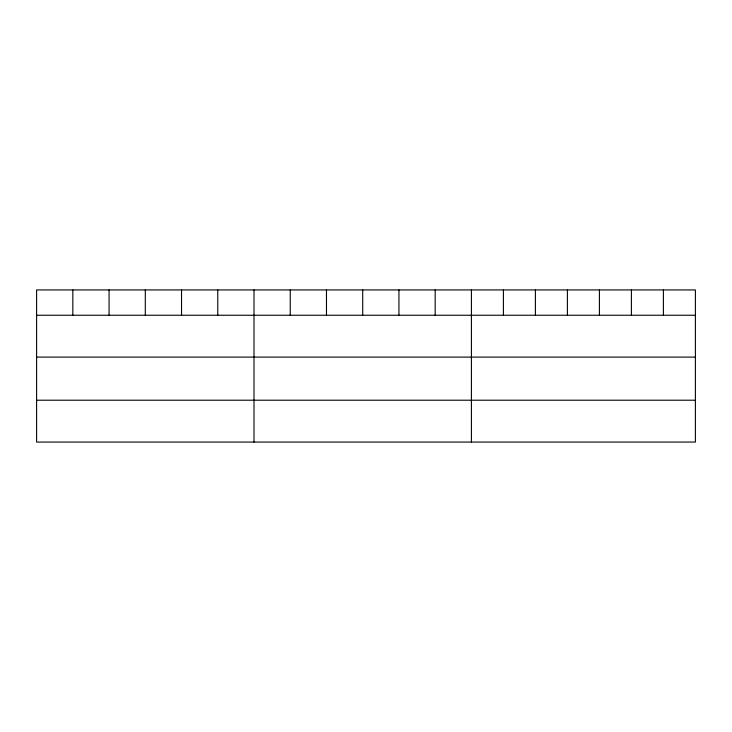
<?xml version="1.0" encoding="UTF-8"?>
<svg xmlns="http://www.w3.org/2000/svg" width="732" height="732" viewBox="0 0 732 732"><rect width="100%" height="100%" fill="white"/><g stroke="black" fill="none" stroke-linecap="round" stroke-linejoin="round"><path stroke-width="1.1" d="M695.4 315.245L695.4 442.064L36.6 442.064L36.6 289.936L695.4 289.936L695.4 315.245L36.6 315.245M36.6 357.097L695.4 357.097M36.6 400.212L695.4 400.212M663.402 289.936L663.402 315.245M631.405 289.936L631.405 315.245M599.407 289.936L599.407 315.245M567.401 289.936L567.401 315.245M535.403 289.936L535.403 315.245M503.406 289.936L503.406 315.245M471.408 289.936L471.408 442.064M435.174 289.936L435.174 315.245M398.94 289.936L398.94 315.245M362.706 289.936L362.706 315.245M326.472 289.936L326.472 315.245M290.238 289.936L290.238 315.245M254.004 289.936L254.004 442.064M217.77 289.936L217.77 315.245M181.536 289.936L181.536 315.245M145.302 289.936L145.302 315.245M109.068 289.936L109.068 315.245M72.834 289.936L72.834 315.245"/></g></svg>
